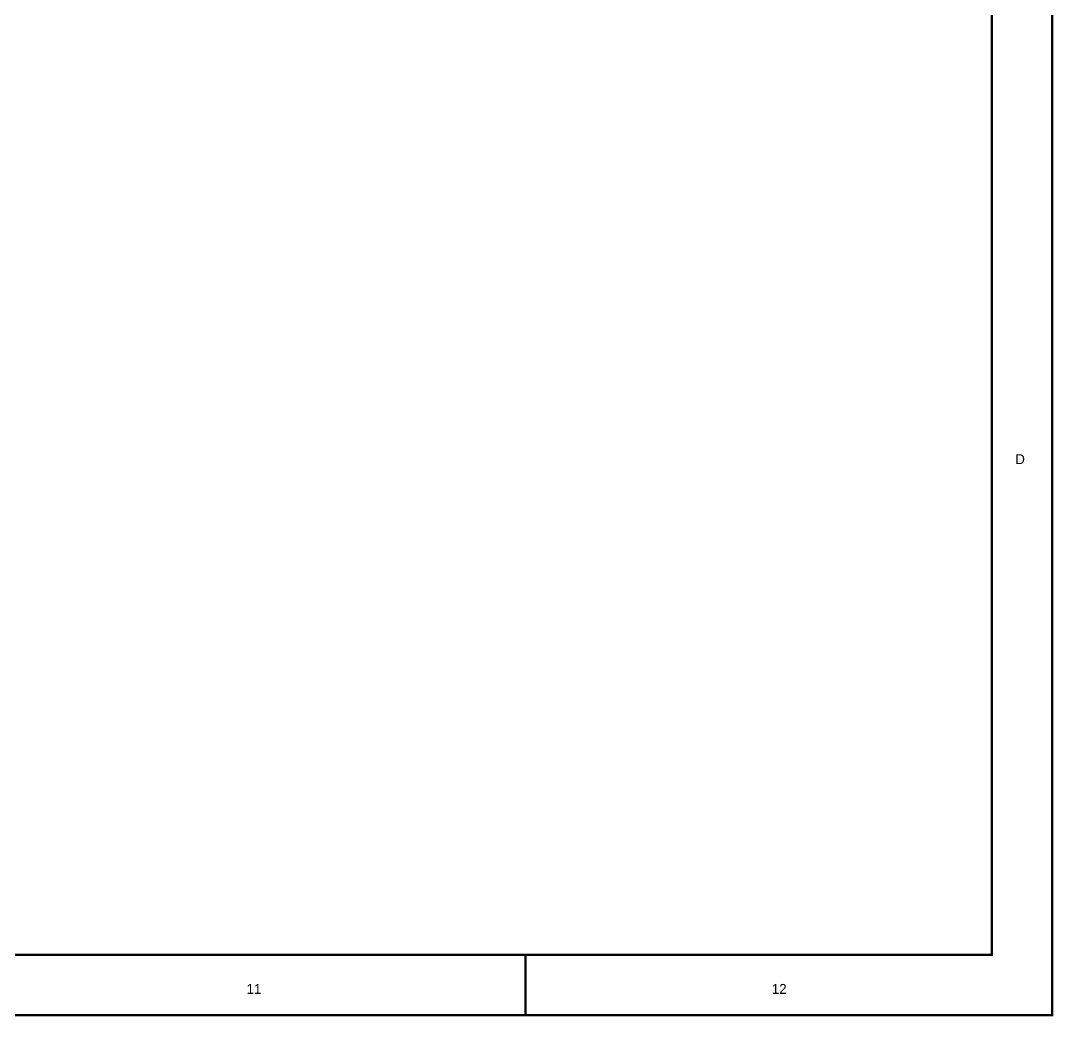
# Model space of a CAD drawing. Header units: millimetres. Extents: x 0 to 800, y 0 to 567.
# Drawn here: x 669.5 to 800.2, y -0.1 to 125.8 of the extents above; entities that cross this region are included whole.
import ezdxf

# ---------------------------------------------------------------- set-up
doc = ezdxf.new("R2010")
doc.units = ezdxf.units.MM
doc.layers.add('Sheet', color=255, linetype='Continuous')

msp = doc.modelspace()

# ---------------------------------------------------------------- linework, layer by layer
at = {"layer": 'Sheet'}
for points, const_width in [([(0, 566.38), (800.1, 566.38), (800.1, 0), (0, 0), (0, 566.38)], 0.3), ([(0, 566.38), (0, 0), (800.1, 0), (800.1, 566.38), (0, 566.38), (0, 566.38)], 0.0991), ([(7.66, 558.76), (792.48, 558.76), (792.48, 7.62), (7.66, 7.62), (7.66, 558.76)], 0.3), ([(7.66, 558.76), (7.66, 7.62), (792.48, 7.62), (792.48, 558.76), (7.66, 558.76), (7.66, 558.76)], 0.0991)]:
    msp.add_lwpolyline(points, close=True, dxfattribs=dict(at, const_width=const_width))
at = {"layer": 'Sheet', "const_width": 0.3}
for points in [[(733.44, 0), (733.44, 7.62)], [(800.1, 0), (800.1, 7.62)]]:
    msp.add_lwpolyline(points, dxfattribs=at)

# ---------------------------------------------------------------- texts
at = {"layer": 'Sheet'}
for s, height, p in [('D', 1.25, (795.44, 69.7)), ('11', 1.254, (698.14, 2.69)), ('12', 1.254, (764.62, 2.69))]:
    msp.add_text(s, height=height, dxfattribs=at).set_placement(p)

doc.saveas('drawing.dxf')
